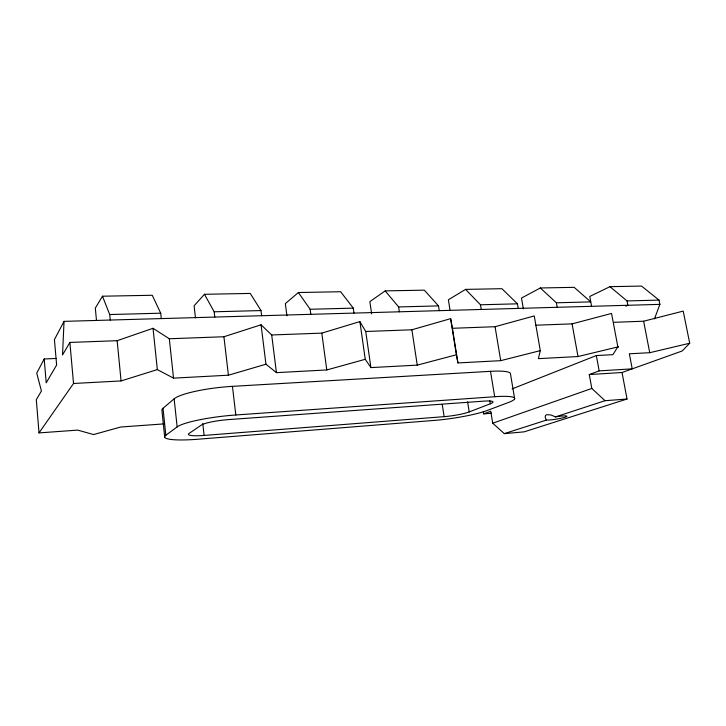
<?xml version="1.0" encoding="UTF-8"?>
<svg xmlns="http://www.w3.org/2000/svg" width="726" height="726" viewBox="0 0 726 726"><rect width="100%" height="100%" fill="white"/><g stroke="black" fill="none" stroke-linecap="round" stroke-linejoin="round"><path stroke-width="1.09" d="M591.572 306.318L589.766 296.453L609.94 286.67L641.53 286.071L659.036 300.101L659.889 304.366L64.042 321.364L62.527 354.978L69.877 342.436L117.149 340.694L153.023 328.297L169.312 338.761L223.917 336.746L261.061 324.794L271.696 334.976L276.434 372.647L326.782 369.951L365.251 359.297L370.904 367.601L417.25 365.124L456.373 354.787L450.628 318.65L411.887 329.785L365.741 331.501L359.887 321.591L321.809 333.125L271.696 334.976M450.628 318.65L452.416 328.288L495.059 326.709L534.245 315.937L540.298 350.631L538.356 358.653L578.005 356.539L618.588 346.747L617.626 347.128M654.453 318.932L659.889 304.366M56.401 358.453L44.204 358.98L36.736 373.146L41.418 390.987L36.3 399.717L39.013 432.905L77.736 430.11L93.554 434.556L120.797 427.006L164.031 423.893M64.042 321.364L54.432 339.587L56.628 365.042L46.21 382.82L44.204 358.98M161.299 318.596L160.718 313.196L152.251 295.273L102.475 296.208L95.315 308.096L96.467 320.293M39.013 432.905L73.526 383.482L69.877 342.436M261.632 315.728L260.988 310.565L250.261 293.431L204.46 294.293L194.114 305.764L195.466 317.825M613.57 322.326L643.617 321.219L683.211 311.109L689.7 343.226L682.204 350.967L621.692 372.638M353.97 313.097L353.272 308.133L340.657 291.734L298.386 292.524L285.345 303.622L286.915 315.774M164.702 437.088L161.916 410.381A44.667 7.496 -6.6 0 1 163.014 408.275L174.14 398.828A46.437 8.149 -6.6 0 1 232.447 386.35L490.495 371.322A41.273 6.543 -9 0 1 510.514 374.144L514.652 398.737M165.837 435.255L177.144 426.915A46.673 6.979 -6.8 0 1 235.814 414.982L494.687 396.723A41.455 5.599 -8.9 0 1 508.527 402.458L486.974 410.562A39.885 5.209 -8.7 0 1 434.665 420.381L198.225 439.212A44.876 6.416 -6.8 0 1 165.837 435.255L163.014 408.275M439.239 310.664L438.495 305.891L424.311 290.155L385.161 290.89L369.861 301.635L371.63 313.813M518.219 308.414L517.429 303.822L501.929 288.694L465.575 289.384L448.378 299.784L449.975 309.811M540.307 287.977L556.397 302.796L590.755 301.889L574.157 287.342L540.307 287.977L521.495 298.059L523.355 308.813M625.821 306.2L627.863 305.283L627.028 300.936L609.94 286.67M512.12 388.891L596.336 355.558L612.907 354.669L617.844 346.783L611.546 313.432L572.079 323.869L535.951 325.203M490.286 403.801A19.62 2.65 -8.9 0 0 483.389 401.169L228.672 419.592A22.089 3.303 -6.8 0 0 201.229 425.137L189.059 433.476A21.245 3.031 -6.8 0 0 204.097 435.428L444.14 416.651A18.885 2.468 -8.7 0 0 469.205 411.923L490.286 403.801L489.741 400.489M483.334 411.724L483.679 413.865L490.758 411.234L492.718 423.213L504.307 433.622L524.154 431.861L627.028 399.019L622.028 372.502L589.267 374.562L591.808 388.446L605.021 400.707L627.028 399.019M589.267 374.562L599.168 370.877L632.219 368.853L629.351 353.789L649.734 352.7L689.7 343.226M492.718 423.213L591.808 388.446M504.307 433.622L546.669 420.018A10.79 1.18 -9.2 0 0 565.064 417.223A10.79 1.18 -9.2 0 0 557.023 416.642L555.463 416.905L551.098 415L546.678 414.682L545.507 415.526L545.144 416.978L546.179 419.937M555.463 416.905L605.021 400.707M73.526 383.482L121.07 380.941L157.333 369.598L173.532 378.137L228.418 375.206L265.952 364.216L276.434 372.647M456.373 354.787L457.934 362.946L500.722 360.659L540.298 350.631M483.679 413.865L491.566 413.248M102.475 296.208L109.717 314.54L160.718 313.196M204.46 294.293L214.17 311.79L260.988 310.565M298.386 292.524L310.138 309.267L353.272 308.133M385.161 290.89L398.628 306.944L438.495 305.891M465.575 289.384L480.476 304.793L517.429 303.822M627.028 300.936L659.036 300.101M643.617 321.219L649.734 352.7M596.336 355.558L599.168 370.877M572.079 323.869L578.005 356.539M556.397 302.796L557.205 307.298M495.059 326.709L500.722 360.659M480.476 304.793L481.247 309.467M490.495 371.322L494.687 396.723M467.589 401.85L469.205 411.923M452.416 328.288L457.934 362.946M442.243 404.427L444.14 416.651M411.887 329.785L417.25 365.124M398.628 306.944L399.354 311.799M365.741 331.501L370.904 367.601M359.887 321.591L365.251 359.297M321.809 333.125L326.782 369.951M310.138 309.267L310.81 314.331M261.061 324.794L265.952 364.216M232.447 386.35L235.814 414.982M223.917 336.746L228.418 375.206M214.17 311.79L214.778 317.062M202.763 423.494L204.097 435.428M169.312 338.761L173.532 378.137M174.14 398.828L177.144 426.915M153.023 328.297L157.333 369.598M117.149 340.694L121.07 380.941M109.717 314.54L110.252 320.048"/></g></svg>
